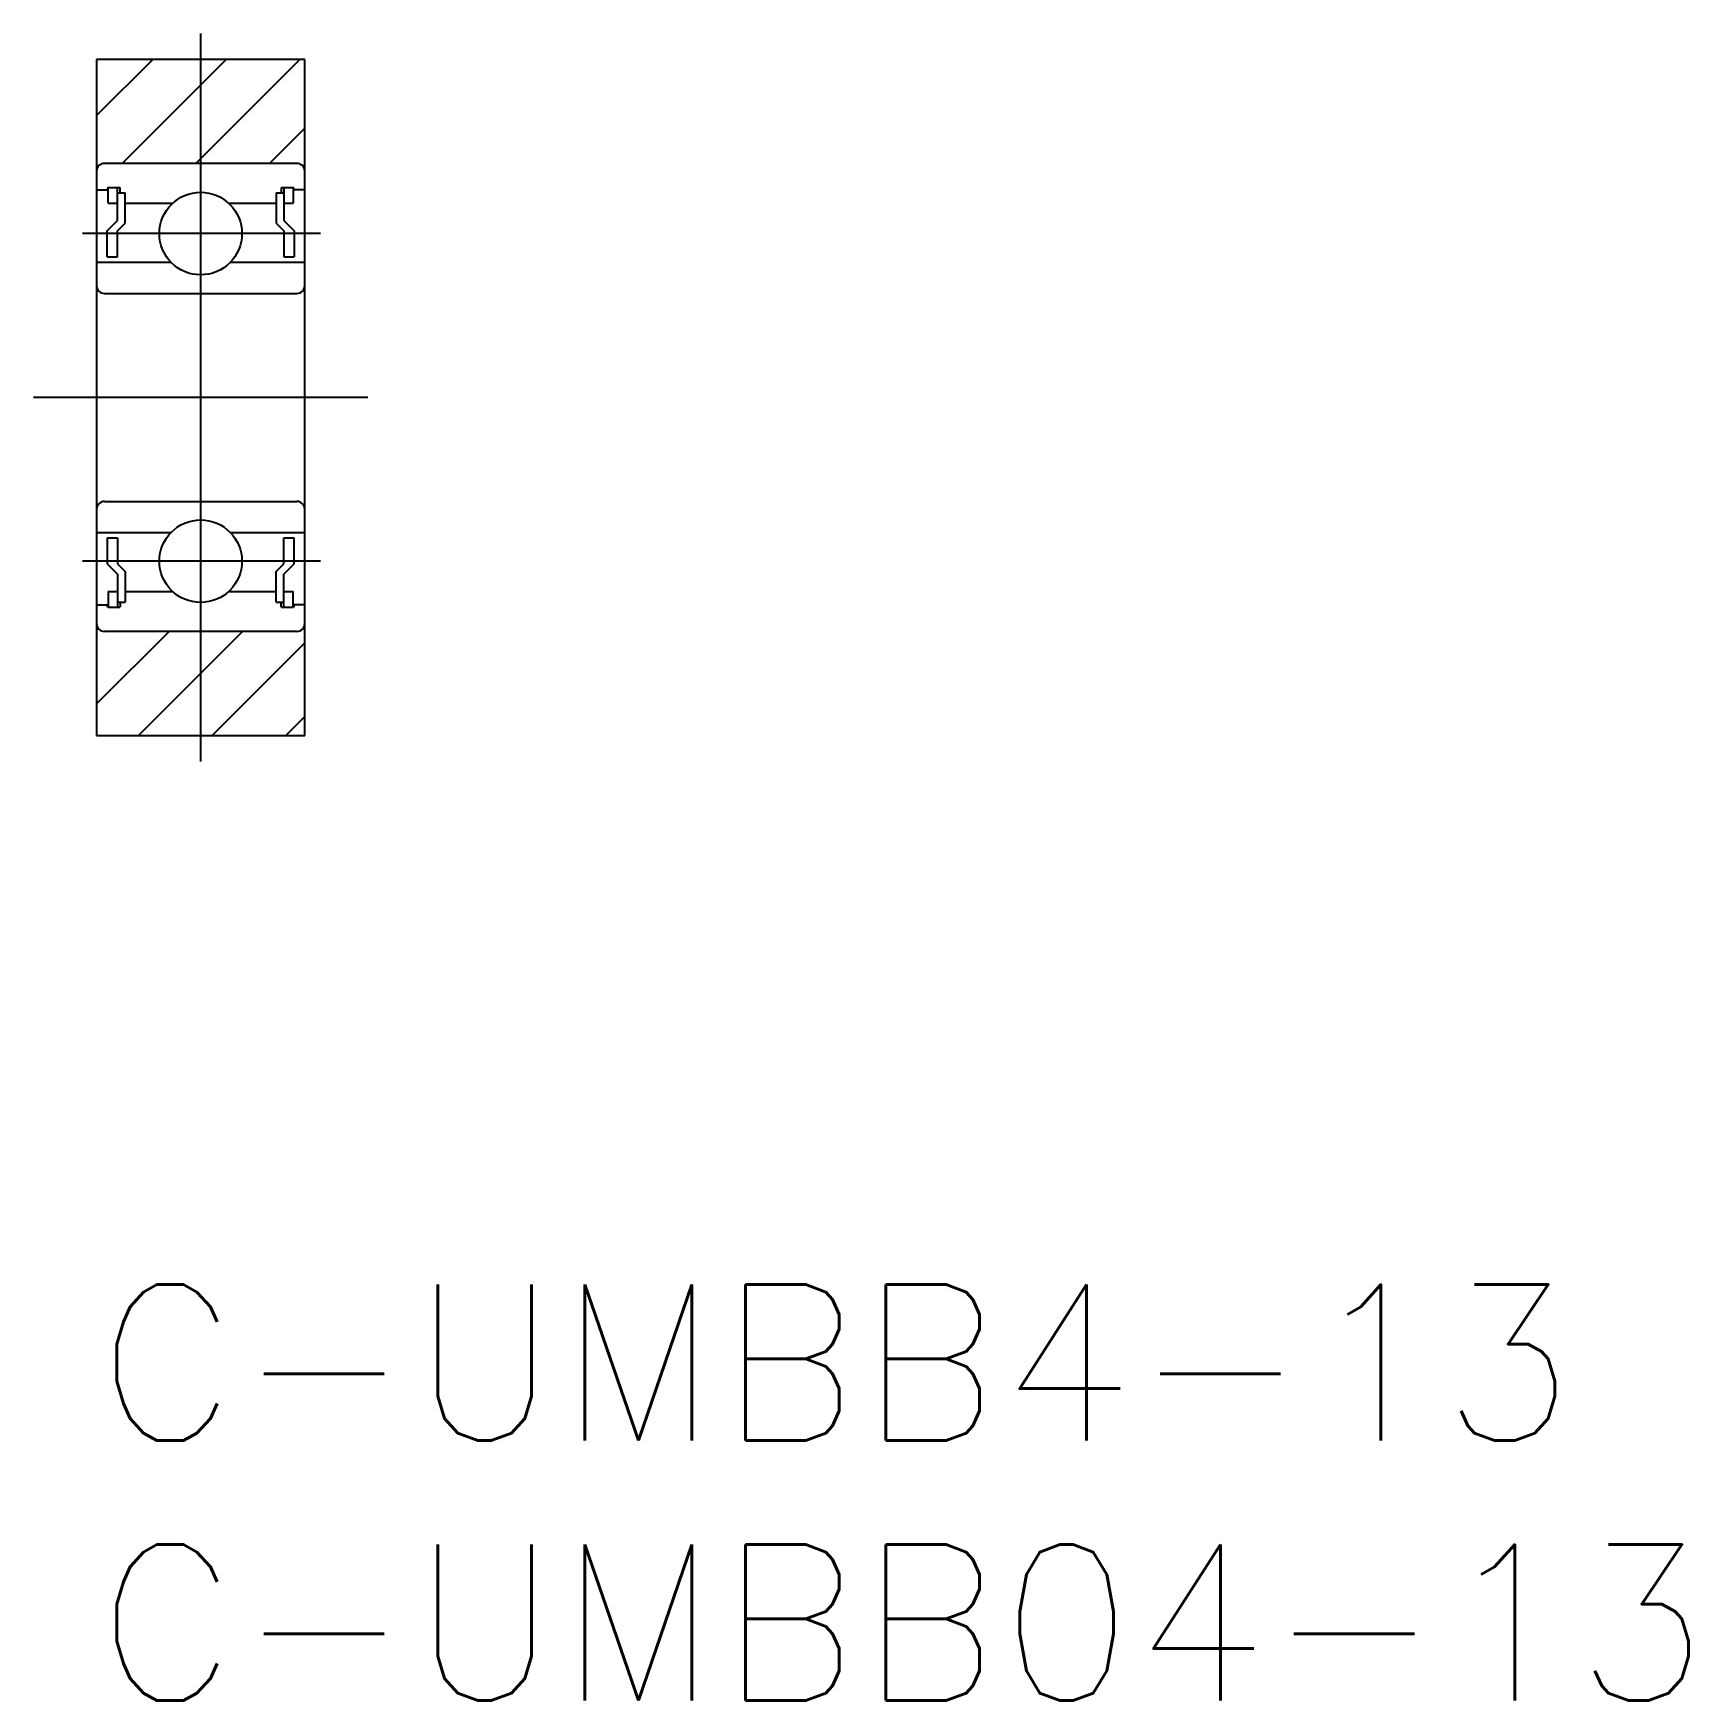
# Model space of a CAD drawing. Extents: x -1.2 to 30.6, y -8 to 24.1.
import ezdxf

# ---------------------------------------------------------------- set-up
doc = ezdxf.new("R2010")
doc.units = 0
doc.header["$LTSCALE"] = 0.5
doc.linetypes.add('CENTER', pattern=[50.8, 31.75, -6.35, 6.35, -6.35])
doc.layers.get('0').update_dxf_attribs({"linetype": 'CONTINUOUS'})
doc.layers.add('CENTER', color=1, linetype='CENTER')
doc.styles.get("Standard").update_dxf_attribs({"font": 'txt.shx', "height": 3, "bigfont": 'bigfont.shx'})

# ---------------------------------------------------------------- blocks, each defined once
blk = doc.blocks.new('*U8')
at = {"color": 7, "linetype": 'CONTINUOUS'}
blk.add_text('C-UMBB4-13', height=3, dxfattribs=at).set_placement((0, -3))
blk = doc.blocks.new('*U9')
at = {"color": 7, "linetype": 'CONTINUOUS'}
blk.add_text('C-UMBB04-13', height=3, dxfattribs=at).set_placement((0, -8))

msp = doc.modelspace()

# ---------------------------------------------------------------- linework, layer by layer
at = {"color": 7, "linetype": 'CONTINUOUS'}
for p, q in [((0, 23.561), (0, 10.561)), ((4, 23.561), (0, 23.561)), ((4, 10.561), (4, 23.561)), ((3.85, 21.561), (0.15, 21.561)), ((0, 21.051), (0.205, 21.051)), ((0.217, 21.096), (0.205, 21.051)), ((0.217, 21.096), (0.449, 21.096)), ((0.22, 20.796), (0.22, 21.096)), ((0.4, 20.461), (0.4, 21.096)), ((0.4, 20.996), (0.55, 20.996)), ((0.45, 20.996), (0.45, 21.096)), ((0.45, 20.996), (0.45, 21.096)), ((0.45, 20.996), (0.55, 20.996)), ((0.55, 20.411), (0.55, 20.996)), ((3.45, 20.996), (3.6, 20.996)), ((3.45, 20.996), (3.45, 20.411)), ((3.55, 21.096), (3.55, 20.996)), ((3.551, 21.096), (3.783, 21.096)), ((3.6, 21.096), (3.6, 20.461)), ((3.78, 21.096), (3.78, 20.796)), ((3.795, 21.051), (3.783, 21.096)), ((4, 21.051), (3.795, 21.051)), ((0.22, 20.796), (0.4, 20.796)), ((0.55, 20.796), (1.464, 20.796)), ((2.536, 20.796), (3.45, 20.796)), ((3.6, 20.796), (3.78, 20.796)), ((0.2, 20.261), (0.4, 20.461)), ((0.2, 19.761), (0.2, 20.261)), ((0.4, 20.261), (0.55, 20.411)), ((0.4, 19.761), (0.4, 20.261)), ((3.45, 20.411), (3.6, 20.261)), ((3.6, 20.461), (3.8, 20.261)), ((3.6, 20.261), (3.6, 19.761)), ((3.8, 20.261), (3.8, 19.761)), ((4, 20.211), (4.001, 20.211)), ((0, 19.661), (1.428, 19.661)), ((0.2, 19.761), (0.4, 19.761)), ((2.572, 19.661), (4, 19.661)), ((3.6, 19.761), (3.8, 19.761)), ((0.15, 19.061), (3.85, 19.061)), ((0.15, 15.061), (3.85, 15.061)), ((0, 14.461), (1.428, 14.461)), ((2.572, 14.461), (4, 14.461)), ((0.2, 14.361), (0.4, 14.361)), ((0.2, 14.361), (0.2, 13.861)), ((0.4, 14.361), (0.4, 13.861)), ((3.6, 13.861), (3.6, 14.361)), ((3.6, 14.361), (3.8, 14.361)), ((3.8, 13.861), (3.8, 14.361)), ((0.2, 13.861), (0.4, 13.661)), ((0.4, 13.861), (0.55, 13.711)), ((3.45, 13.711), (3.6, 13.861)), ((3.6, 13.661), (3.8, 13.861)), ((4, 13.911), (4.001, 13.911)), ((0.4, 13.661), (0.4, 13.026)), ((0.55, 13.711), (0.55, 13.126)), ((3.45, 13.126), (3.45, 13.711)), ((3.6, 13.026), (3.6, 13.661)), ((0.22, 13.326), (0.4, 13.326)), ((0.22, 13.326), (0.22, 13.026)), ((0.55, 13.326), (1.464, 13.326)), ((2.536, 13.326), (3.45, 13.326)), ((3.6, 13.326), (3.78, 13.326)), ((3.78, 13.026), (3.78, 13.326)), ((0, 13.071), (0.205, 13.071)), ((0.217, 13.026), (0.205, 13.071)), ((0.217, 13.026), (0.449, 13.026)), ((0.4, 13.126), (0.55, 13.126)), ((0.45, 13.126), (0.45, 13.026)), ((0.45, 13.126), (0.55, 13.126)), ((0.45, 13.126), (0.45, 13.026)), ((3.45, 13.126), (3.6, 13.126)), ((3.55, 13.026), (3.55, 13.126)), ((3.551, 13.026), (3.783, 13.026)), ((3.795, 13.071), (3.783, 13.026)), ((4, 13.071), (3.795, 13.071)), ((3.85, 12.561), (0.15, 12.561)), ((0, 10.561), (4, 10.561))]:
    msp.add_line(p, q, dxfattribs=at)
at = {"color": 3, "linetype": 'CONTINUOUS'}
for p, q in [((0, 22.483), (1.078, 23.561)), ((0.492, 21.561), (2.492, 23.561)), ((1.907, 21.561), (3.907, 23.561)), ((3.321, 21.561), (4, 22.241)), ((0, 12.584), (0.033, 12.617)), ((0, 11.17), (1.392, 12.561)), ((0.806, 10.561), (2.806, 12.561)), ((2.22, 10.561), (4, 12.341)), ((3.634, 10.561), (4, 10.927))]:
    msp.add_line(p, q, dxfattribs=at)
at = {"color": 7, "linetype": 'CONTINUOUS'}
for centre in [(2, 20.211), (2, 13.911)]:
    msp.add_circle(centre, 0.794, dxfattribs=at)
for centre, start, end in [((0.15, 21.411), 90, 180), ((3.85, 21.411), 360, 90), ((0.15, 19.211), 180, 270), ((3.85, 19.211), 270, 0), ((0.15, 14.911), 90, 180), ((3.85, 14.911), 360, 90), ((0.15, 12.711), 180, 270), ((3.85, 12.711), 270, 360)]:
    msp.add_arc(centre, 0.15, start, end, dxfattribs=at)
at = {"layer": 'CENTER', "color": 1, "linetype": 'CENTER'}
for p, q in [((2, 10.061), (2, 24.061)), ((4.303, 20.211), (-0.269, 20.211)), ((5.216, 17.061), (-1.216, 17.061)), ((4.303, 13.911), (-0.269, 13.911))]:
    msp.add_line(p, q, dxfattribs=at)

# ---------------------------------------------------------------- block references
at = {"color": 7, "linetype": 'CONTINUOUS'}
for name in ['*U8', '*U9']:
    msp.add_blockref(name, (0, 0), dxfattribs=at)

doc.saveas('drawing.dxf')
